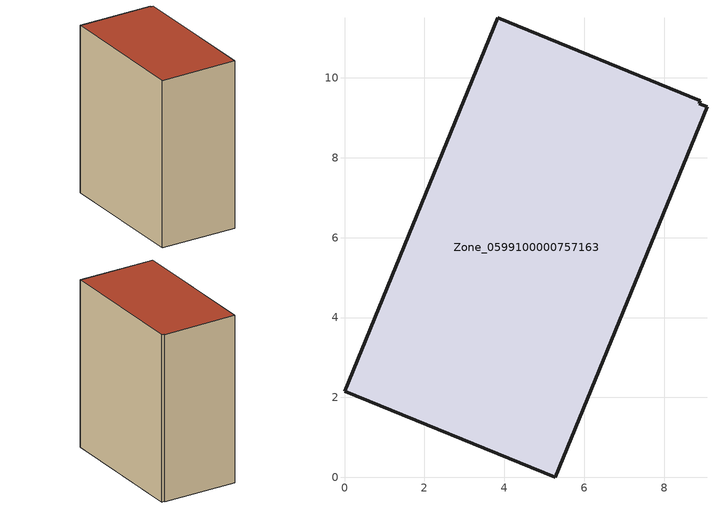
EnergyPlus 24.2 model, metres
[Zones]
Zone_0599100000757163
 floor ground (C_G): 9.07,9.27 5.28,0 0,2.16 3.83,11.51 8.91,9.43 8.88,9.35 z0
 wall outside (C_F): 0,2.16 5.28,0 9.07,9.27 8.88,9.35 8.91,9.43 3.83,11.51 0,2.16 z0:12.3
 roof outside (C_R): 5.28,0 9.07,9.27 8.88,9.35 8.91,9.43 3.83,11.51 0,2.16 z12.3
[BUILDING]
Pand.0599100000757163: North Axis=0; Terrain=City; Loads Convergence Tolerance Value=0.04; Temperature Convergence Tolerance Value=0.4; Solar Distribution=FullExterior; Maximum Number of Warmup Days=25; Minimum Number of Warmup Days=1
[Site:Location]
Rotterdam.The.Hague.AP_ZH_NLD Design_Conditions: Latitude=51.96; Longitude=4.45; Time Zone=1; Elevation=-4.5
[SITE:GROUNDTEMPERATURE:BUILDINGSURFACE]
18, 18, 18, 18, 18, 18, 18, 18, 18, 18, 18, 18
[MATERIAL] Thermal Absorptance=0.9; Solar Absorptance=0.7; Visible Absorptance=0.7
Name | Roughness | Thickness | Conductivity | Density | Specific Heat
G.TI.1992-2005 | MediumSmooth | 0.15 | 0.06 | 540 | 1210
F.TI.1992-2005 | Rough | 0.3 | 0.12 | 1920 | 840
R.TI.1992-2005 | MediumRough | 0.2 | 0.08 | 1500 | 1000
[CONSTRUCTION]
C_G: G.TI.1992-2005
C_F: F.TI.1992-2005
C_R: R.TI.1992-2005
[ZONE]
Zone_0599100000757163: Type=1; Multiplier=1; Ceiling Height=Autocalculate; Volume=Autocalculate; Floor Area=autocalculate; Part of Total Floor Area=Yes
[ZONEINFILTRATION:DESIGNFLOWRATE]
Infil_Zone_0599100000757163: Zone or ZoneList or Space or SpaceList=Zone_0599100000757163; Schedule=AlwaysOn; Design Flow Rate Calculation Method=Flow/Area; Flow Rate per Floor Area=0.0015; Constant Term Coefficient=1; Temperature Term Coefficient=0; Velocity Term Coefficient=0; Velocity Squared Term Coefficient=0
[HVACTEMPLATE:ZONE:IDEALLOADSAIRSYSTEM]
Zone_0599100000757163: Maximum Heating Supply Air Temperature=50; Minimum Cooling Supply Air Temperature=13; Maximum Heating Supply Air Humidity Ratio=0.0156; Minimum Cooling Supply Air Humidity Ratio=0.0077; Heating Limit=NoLimit; Cooling Limit=NoLimit; Dehumidification Control Type=ConstantSensibleHeatRatio; Cooling Sensible Heat Ratio=0.7; Dehumidification Setpoint=60; Humidification Control Type=None; Humidification Setpoint=30; Outdoor Air Method=None; Outdoor Air Flow Rate per Person=0.00944; Outdoor Air Flow Rate per Zone Floor Area=0; Outdoor Air Flow Rate per Zone=0; Demand Controlled Ventilation Type=None; Outdoor Air Economizer Type=NoEconomizer; Heat Recovery Type=None; Sensible Heat Recovery Effectiveness=0.7; Latent Heat Recovery Effectiveness=0.65
[ZONECONTROL:THERMOSTAT]
ThermostatControl_Zone_0599100000757163: Zone or ZoneList=Zone_0599100000757163; Control Type Schedule=DualSetpointControlType; Control 1=Thermostat_Zone_0599100000757163; Temperature Difference Between Cutout And Setpoint=0
[THERMOSTATSETPOINT:DUALSETPOINT]
Thermostat_Zone_0599100000757163: Heating Setpoint Temperature Schedule=HeatingSetpoint_Zone_0599100000757163; Cooling Setpoint Temperature Schedule=CoolingSetpoint_Zone_0599100000757163
[SCHEDULE:COMPACT]
HeatingSetpoint_Zone_0599100000757163: Through: 12/31, For: AllDays, Until: 24:00, 21
CoolingSetpoint_Zone_0599100000757163: Through: 12/31, For: AllDays, Until: 24:00, 24
DualSetpointControlType: Through: 12/31, For: AllDays, Until: 24:00, 4
AlwaysOn: Through: 12/31, For: AllDays, Until: 24:00, 1
